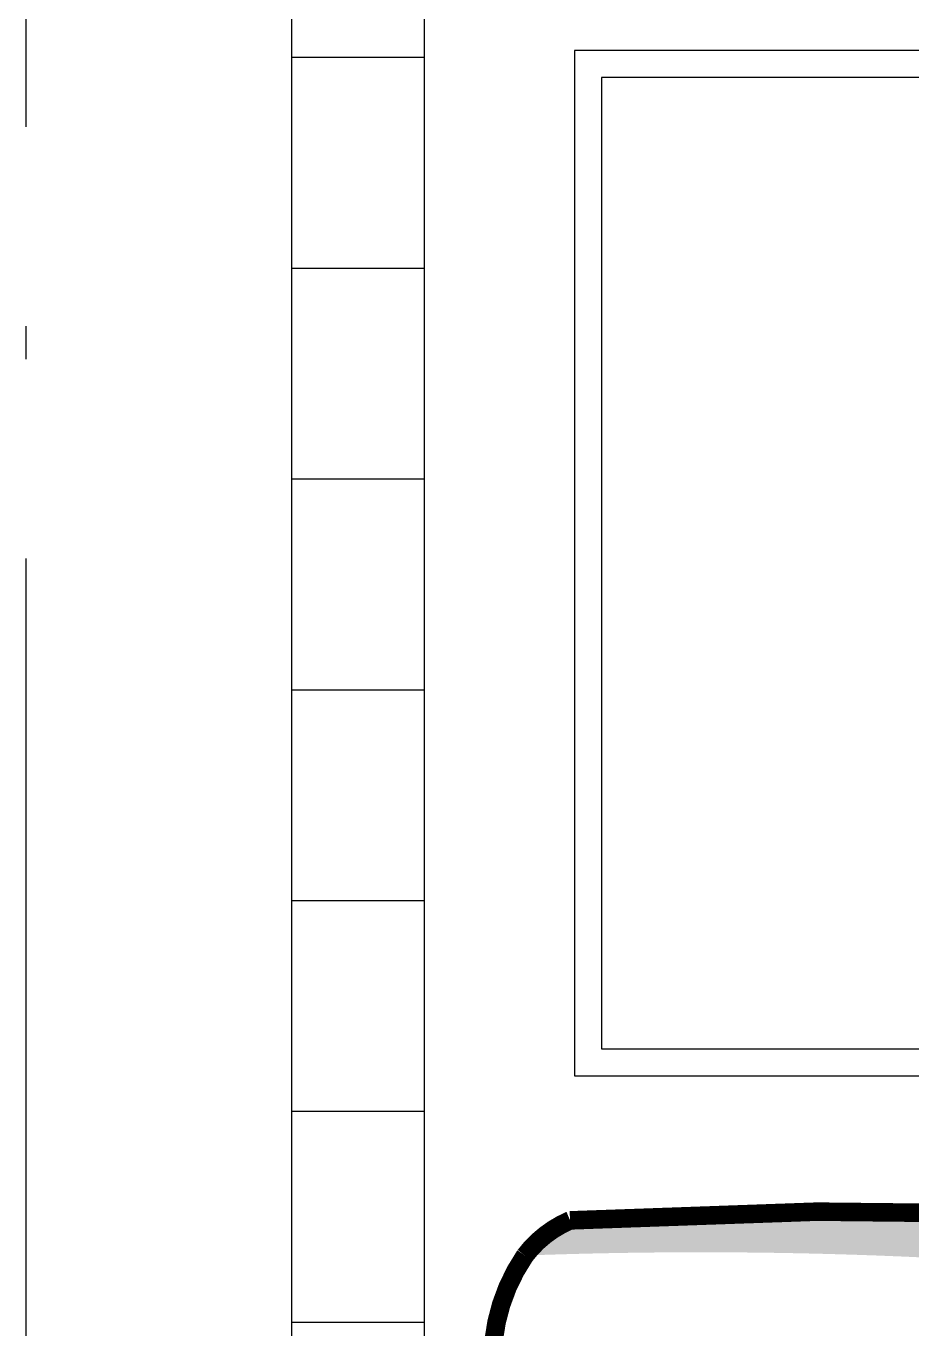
# Model space of a CAD drawing. Extents: x 3694 to 117786, y 20013 to 108631.
# Drawn here: x 25280 to 25947, y 33650 to 34631 of the extents above; entities that cross this region are included whole.
import ezdxf

# ---------------------------------------------------------------- set-up
doc = ezdxf.new("R2010")
doc.units = 0
doc.header["$LTSCALE"] = 1000
doc.header["$MEASUREMENT"] = 0
doc.linetypes.add('ACAD_ISO04W100', pattern=[30, 24, -3, 0, -3])
doc.linetypes.add('ACAD_ISO10W100', pattern=[18.5, 12, -3, 0.5, -3])
for name, color, linetype in [('DOTE', 1, 'ACAD_ISO04W100'), ('家具', 253, 'Continuous'), ('铺地', 251, 'Continuous')]:
    doc.layers.add(name, color=color, linetype=linetype)

msp = doc.modelspace()

# ---------------------------------------------------------------- hatches: boundary and pattern name
at = {"layer": '家具'}
h = msp.add_hatch(dxfattribs=at)
h.set_pattern_fill('DOTS', color=8, scale=335.2800000195158, angle=-90.00000000000001, style=0)
h.set_pattern_definition([(270, (-1566.307488683793, 12540.70837604068), (-20.95500000121973, -10.47750000060987), [0, -20.95500000121974])])
edge = h.paths.add_edge_path()
edge.add_spline(control_points=[(25662.77710200254, 31423.87543258197), (25660.95309575643, 31432.93140462685), (25659.1696895906, 31441.9619110537), (25653.73439757588, 31470.36878890158), (25650.30052082547, 31489.65964838037), (25644.35765381974, 31528.06185315343), (25641.90218663369, 31547.10163172067), (25637.30555918848, 31591.67331163262), (25635.43002543973, 31617.2780218674), (25630.67131235437, 31694.98190741767), (25628.64621158653, 31748.0867877234), (25621.73416759732, 31828.78909521286), (25618.79189288516, 31855.84142792386), (25612.71581268902, 31896.46057434173), (25610.41294806401, 31910.00693003877), (25605.13051096769, 31937.07796538236), (25602.12681479778, 31950.665308083), (25594.76748076604, 31980.14068666504), (25590.33250071712, 31995.86559086312), (25582.62531384851, 32021.99566355365), (25579.4155743021, 32032.5463219654), (25576.23984650815, 32042.98479615238)], knot_values=[0.007594318894714291, 0.007594318894714291, 0.007594318894714291, 0.007594318894714291, 1.009331685129112, 1.009331685129112, 3.166903830014817, 3.166903830014817, 5.324475974900523, 5.324475974900523, 8.146713981276132, 8.146713981276132, 13.78698518195698, 13.78698518195698, 16.6071207822974, 16.6071207822974, 18.01718858246761, 18.01718858246761, 19.42725638263783, 19.42725638263783, 21.11840045899928, 21.11840045899928, 22.2881602581128, 22.2881602581128, 22.2881602581128, 22.2881602581128], degree=3, periodic=0)
edge.add_ellipse((27492.81099966732, 32604.78904171674), major_axis=(-1412.244489360028, 1412.244489360028), ratio=0.9999999999999564, start_angle=48.55714826964862, end_angle=61.33743676422739, ccw=False)
edge.add_ellipse((27492.81099966732, 32356.95829243175), major_axis=(-1412.244489359893, 1412.244489359893), ratio=0.9999999999999907, start_angle=28.66256323573691, end_angle=41.44285173035399, ccw=False)
edge.add_spline(control_points=[(25576.23984650828, 32918.76253799649), (25579.41557430217, 32929.20101218334), (25582.62531384864, 32939.75167059523), (25590.332500717, 32965.88174328512), (25594.76748076572, 32981.60664748256), (25602.12681479708, 33011.08202606293), (25605.13051096685, 33024.66936876254), (25610.41294806279, 33051.74040410345), (25612.71581268768, 33065.28675979921), (25618.79189288362, 33105.90590621348), (25621.73416759592, 33132.95823892205), (25626.82337588547, 33192.37783359792), (25628.66495912948, 33224.64215198028), (25630.38644949607, 33256.51539133819)], knot_values=[0.007594318904541566, 0.007594318904541566, 0.007594318904541566, 0.007594318904541566, 1.177354118008585, 1.177354118008585, 2.868498194319651, 2.868498194319651, 4.278565994361959, 4.278565994361959, 5.688633794404266, 5.688633794404266, 8.508769394488882, 8.508769394488882, 11.91787256770212, 11.91787256770212, 11.91787256770212, 11.91787256770212], degree=3, periodic=0)
edge.add_ellipse((25636.15242307335, 33278.94386661325), major_axis=(16.37502602223176, 16.37502602223175), ratio=0.9999999999995223, start_angle=210.5824584676593, end_angle=224.1964765581357)
edge.add_ellipse((25771.72253162962, 33642.90101517077), major_axis=(-290.1065513936695, 290.1065513936695), ratio=0.999999999999563, start_angle=115.6565121527811, end_angle=125.4570821537611)
edge.add_ellipse((24991.42536303834, 33119.4968580749), major_axis=(-510.6161812649053, 510.6161812649052), ratio=1, start_angle=213.7215508221384, end_angle=234.46981628872499, ccw=False)
edge.add_ellipse((21224.42857804595, 32647.69235753941), major_axis=(-3173.04596129172, 3173.045961291719), ratio=0.9999999999999961, start_angle=218.3579750967324, end_angle=229.2246796181083, ccw=False)
edge.add_ellipse((24683.47247653602, 31745.34465496432), major_axis=(-756.0877006785544, 756.0877006785544), ratio=0.9999999999999949, start_angle=220.5222124239145, end_angle=246.0069725688872, ccw=False)
edge.add_ellipse((25763.12919537108, 31635.84729615225), major_axis=(-20.77520892349262, 20.77520892349262), ratio=0.9999999999999702, start_angle=-17.31395154979024, end_angle=60.65030948159075)
edge.add_ellipse((26021.40921454661, 31879.24944653077), major_axis=(269.5263520561114, 269.5263520561114), ratio=0.9999999999999815, start_angle=176.2513210352904, end_angle=213.9303447370954)
edge.add_ellipse((26296.8735328137, 31659.29129020181), major_axis=(-269.544715762153, 269.5447157621531), ratio=0.9999999999669464, start_angle=68.84746514038365, end_angle=70.56356873852032)
edge.add_ellipse((26012.17298915391, 29992.03899160645), major_axis=(1063.437138939061, 1063.437138939061), ratio=0.9999999999999541, start_angle=47.25507740856651, end_angle=54.69471484846132)
edge.add_ellipse((25808.48575769582, 31263.72007617108), major_axis=(153.1024992138139, 153.1024992138139), ratio=0.9999999999997353, start_angle=58.23515820016421, end_angle=87.29579081924122)
edge = h.paths.add_edge_path()
edge.add_ellipse((25722.49423699615, 31307.4438019019), major_axis=(-59.62128638761885, 59.62128638761884), ratio=0.9999999999998886, start_angle=82.28213695507259, end_angle=111.86652617885159, ccw=False)
edge.add_ellipse((25771.28601076551, 31335.4373649665), major_axis=(99.19644208313629, 99.1964420831363), ratio=0.999999999999776, start_angle=154.3192162768593, end_angle=169.3067677877808, ccw=False)
edge.add_ellipse((25896.08403220755, 32846.24887423954), major_axis=(1116.038544759269, 1116.038544759269), ratio=0.9999999999999997, start_angle=215.621951062749, end_angle=236.6758831388183)
edge.add_spline(control_points=[(26215.4960685265, 31300.59043272308), (26215.69353372991, 31298.40388306884), (26216.54785874645, 31288.81708774271), (26217.13560398877, 31278.80464755643), (26217.99073625466, 31269.40602601433)], knot_values=[0, 0, 0, 0, 0.2418033642713523, 1.052830296575082, 1.052830296575082, 1.052830296575082, 1.052830296575082], degree=3, periodic=0)
edge.add_ellipse((26255.9029751297, 31272.70632231798), major_axis=(-26.90938323526978, 26.90938323526978), ratio=0.9999999999999699, start_angle=49.72715643992731, end_angle=121.2232294175192)
edge.add_ellipse((25925.72039129568, 35279.24881905553), major_axis=(2868.190797183584, 2868.190797183584), ratio=0.9999999999999956, start_angle=221.6595468781955, end_angle=229.5406882996505, ccw=False)
edge = h.paths.add_edge_path()
edge.add_ellipse((25722.49423699647, 33654.30353224685), major_axis=(59.62128638763782, 59.62128638763782), ratio=0.9999999999995816, start_angle=68.13347382114262, end_angle=97.71786304491962, ccw=False)
edge.add_ellipse((25925.72039129498, 29682.49851509321), major_axis=(-2868.190797183758, 2868.190797183758), ratio=0.9999999999999937, start_angle=310.4558959133856, end_angle=318.3404531217899, ccw=False)
edge.add_ellipse((26256.07924380545, 33689.00603430303), major_axis=(-26.9093832352677, 26.9093832352677), ratio=0.9999999999999151, start_angle=-31.32364573440433, end_angle=40.01653027989253)
edge.add_spline(control_points=[(26218.16748684612, 33692.31186195488), (26217.83061465443, 33688.6153305003), (26217.55602520404, 33685.17956247609), (26217.30959951366, 33681.91736589248)], knot_values=[0, 0, 0, 0, 0.3189857557440551, 0.3189857557440551, 0.3189857557440551, 0.3189857557440551], degree=3, periodic=0)
edge.add_ellipse((25787.82157826142, 30136.05077187163), major_axis=(-2525.631590611933, 2525.631590611933), ratio=0.9999999999999984, start_angle=-51.90622692966924, end_angle=-42.87540757850996)
edge = h.paths.add_edge_path()
edge.add_ellipse((25936.38135285256, 33218.45148157765), major_axis=(221.1621733483994, 221.1621733483994), ratio=0.999999999999994, start_angle=249.06802315666602, end_angle=320.1439999964919, ccw=False)
edge.add_ellipse((25845.65841339556, 32959.00940892464), major_axis=(-155.4479335070489, 155.4479335070488), ratio=0.9999999999999876, start_angle=155.1189317615295, end_angle=218.1718407517732, ccw=False)
edge.add_ellipse((26469.10989734562, 32583.9091916728), major_axis=(405.3237387993473, 405.3237387993473), ratio=0.9999999999999996, start_angle=117.8864253213266, end_angle=164.4737673660383)
edge.add_ellipse((25759.09725903283, 32002.76656002683), major_axis=(258.8230775298158, 258.8230775298158), ratio=0.9999999999999999, start_angle=319.4937413140133, end_angle=369.8017349942223, ccw=False)
edge.add_ellipse((26033.54311719796, 31769.30228825907), major_axis=(196.0891473908116, 196.0891473908116), ratio=0.9999999999999893, start_angle=323.30762702541097, end_angle=385.9615153224121, ccw=False)
edge.add_ellipse((25947.61222907048, 31313.07109875852), major_axis=(433.6778078787692, 433.6778078787692), ratio=0.9999999999999839, start_angle=340.12182199987717, end_angle=369.01887695371187, ccw=False)
edge.add_ellipse((10815.44197944416, 32429.6890693195), major_axis=(-11109.22604673065, 11109.22604673065), ratio=0.9999999999992488, start_angle=221.2856090225397, end_angle=221.875832731894, ccw=False)
edge.add_spline(control_points=[(26493.25763545351, 31411.89588194728), (26486.23031181309, 31411.45421743697), (26479.08486803066, 31411.35402466872), (26471.57873930738, 31411.6344905672)], knot_values=[2.293510373809953, 2.293510373809953, 2.293510373809953, 2.293510373809953, 2.979732802934619, 2.979732802934619, 2.979732802934619, 2.979732802934619], degree=3, periodic=0)
edge.add_spline(control_points=[(26471.57873930738, 31411.6344905672), (26467.35956660268, 31411.7921396172), (26456.00458967937, 31412.52042746707), (26440.02932372244, 31414.57876202552), (26443.68979619161, 31428.32548131754), (26439.95056930614, 31432.10125396525), (26437.17395181846, 31433.6785273713)], knot_values=[2.979732802934619, 2.979732802934619, 2.979732802934619, 2.979732802934619, 3.36545639614831, 3.990521829336836, 4.278466320926378, 4.605763273049225, 4.605763273049225, 4.605763273049225, 4.605763273049225], degree=3, periodic=0)
edge.add_spline(control_points=[(26437.17395181846, 31433.6785273713), (26434.38757162866, 31435.26134653577), (26430.80822585833, 31436.40975986706), (26427.22888008782, 31437.55817319835)], knot_values=[4.605763273049225, 4.605763273049225, 4.605763273049225, 4.605763273049225, 4.934211014792284, 4.934211014792284, 4.934211014792284, 4.934211014792284], degree=3, periodic=0)
edge.add_ellipse((26012.17298915391, 29992.03899160645), major_axis=(-1063.437138939147, 1063.437138939147), ratio=0.9999999999998831, start_angle=-61.02050574382189, end_angle=-52.79563289691819)
edge.add_ellipse((26083.49368346619, 31751.84784563244), major_axis=(-212.5834902189323, 212.5834902189323), ratio=0.999999999999868, start_angle=161.1869257535517, end_angle=194.3664498800111)
edge.add_ellipse((26083.39692723795, 31433.22800465539), major_axis=(217.1797520411036, 217.1797520411035), ratio=0.9999999999999098, start_angle=347.5897344300163, end_angle=388.9747829871068)
edge.add_ellipse((25731.36160712208, 31559.84214079821), major_axis=(331.0872910150438, 331.0872910150438), ratio=0.9999999999999292, start_angle=336.1037334905056, end_angle=362.1536149690042)
edge.add_ellipse((26298.48089016024, 31544.48711914417), major_axis=(-308.6143108805771, 308.6143108805771), ratio=0.9999999999997535, start_angle=-10.26044805010791, end_angle=-2.053383844999379)
edge.add_spline(control_points=[(26001.12259533155, 31863.961109098), (25992.17059111303, 31856.91185950657), (25969.72814815169, 31839.23957316519), (25979.50458624097, 31902.4829277377), (25956.49122468027, 31937.53736255734), (25929.26529447613, 31997.13768780019), (25961.86208705784, 32062.76843889517), (25942.61986791558, 32144.5339933789), (25926.68386840405, 32231.36463969449), (25867.00117577871, 32267.50135788609), (25858.37797240726, 32323.04504543414), (25825.52026909957, 32311.22489845451), (25824.03424492614, 32328.39048230827), (25823.35369952539, 32337.326556507)], knot_values=[28.72622828787619, 28.72622828787619, 28.72622828787619, 28.72622828787619, 29.65137003608691, 31.04553471454428, 32.97090723718488, 34.80045963000916, 37.53798117998499, 40.13244696109814, 43.73799823656201, 46.29924793153518, 47.53881564063179, 48.20545028199999, 48.98405692497199, 48.98405692497199, 48.98405692497199, 48.98405692550385], degree=3, periodic=0)
edge.add_ellipse((32110.24233348584, 32499.066313694), major_axis=(-4446.972478264749, 4446.972478264749), ratio=0.9999999999999899, start_angle=42.84626635100523, end_angle=46.47369586912998, ccw=False)
edge.add_spline(control_points=[(25825.71614133198, 32735.41136868619), (25827.11826488086, 32749.29723746959), (25830.29511750893, 32773.80496731719), (25873.8630771077, 32804.81892018655), (25894.59134206756, 32873.39839942661), (25930.04099327652, 32937.04308855672), (25918.77942107728, 33008.53015244381), (25955.53834289042, 33031.18359290768), (25987.89780969024, 33118.03757785909), (25988.46860976587, 33096.79888425188)], knot_values=[0, 0, 0, 1.163513729807164e-12, 1.426783815582302, 2.507845637052222, 5.446644405802077, 8.794161911986935, 10.36550993041577, 12.19506232323765, 14.47634677036475, 14.47634677036475, 14.47634677036475, 14.47634677036475], degree=3, periodic=0)
edge.add_ellipse((25595.36901081954, 33351.18106494017), major_axis=(-331.0872910150406, 331.0872910150406), ratio=0.9999999999999758, start_angle=192.0923307984052, end_angle=216.8100269555155)
edge.add_ellipse((25910.20423432671, 33553.2671558009), major_axis=(217.1797520411186, 217.1797520411186), ratio=0.9999999999999264, start_angle=253.9389774589205, end_angle=295.3240260160024)
edge.add_ellipse((25981.50504781702, 33242.72761496666), major_axis=(-212.5834902201317, 212.5834902201318), ratio=0.9999999999943419, start_angle=268.5473105660206, end_angle=274.8552973096998)
edge.add_ellipse((26015.71002364284, 34854.62229950488), major_axis=(-983.7752406231101, 983.7752406231101), ratio=0.999999999999777, start_angle=141.5881560884054, end_angle=151.9119727552706)
edge.add_spline(control_points=[(26420.43292752079, 33523.52244629936), (26425.94295872716, 33525.32999137907), (26431.45298993366, 33527.13753645853), (26434.04157317086, 33530.52086087358)], knot_values=[4.42752981046754, 4.42752981046754, 4.42752981046754, 4.42752981046754, 4.934211014792284, 4.934211014792284, 4.934211014792284, 4.934211014792284], degree=3, periodic=0)
edge.add_ellipse((25941.61289975524, 33650.24176858333), major_axis=(-358.3427787361365, 358.3427787361364), ratio=0.9999999999999976, start_angle=172.1836328537149, end_angle=211.3351787962449, ccw=False)

# ---------------------------------------------------------------- linework, layer by layer
at = {"layer": 'DOTE', "linetype": 'ACAD_ISO10W100', "ltscale": 0.05}
msp.add_line((25279.76900769927, 26230.26981056226), (25279.76900769927, 35480.8736670625), dxfattribs=at)
at = {"layer": '家具', "elevation": 1.41431932393393e-09}
msp.add_lwpolyline([(25692.68647149947, 33840.78203184986), (26464.84647157554, 33840.78203184986), (26464.84647157554, 34612.94203188719), (25692.68647149947, 34612.94203188719)], close=True, dxfattribs=at)
at = {"layer": '家具', "color": 8, "elevation": 1.41431932393393e-09}
msp.add_lwpolyline([(25713.00647148253, 33861.1020318512), (26444.52647149939, 33861.1020318512), (26444.52647149939, 34592.62203188594), (25713.00647148253, 34592.62203188594), (25713.00647148253, 33861.1020318512)], dxfattribs=at)
at = {"layer": '家具', "const_width": 13.97000000081316, "elevation": 1.41431932393393e-09}
msp.add_lwpolyline([(25661.3045822303, 33539.22407123518, -0.3282021205190102), (25655.40618845116, 33705.37788318182, -0.1298080604990492), (25689.36815214821, 33731.84099469986, -0.03440528834723272), (26246.90116952112, 33725.9969763017)], format="xyb", dxfattribs=at)
at = {"layer": '铺地'}
for p, q in [((25579.76900769926, 34607.5), (25479.76900769927, 34607.5)), ((25579.76900769926, 34448.75), (25479.76900769927, 34448.75)), ((25579.76900769926, 34290), (25479.76900769927, 34290)), ((25579.76900769926, 34131.25), (25479.76900769927, 34131.25)), ((25579.76900769926, 33972.5), (25479.76900769927, 33972.5)), ((25579.76900769926, 33813.75), (25479.76900769927, 33813.75)), ((25579.76900769926, 33655), (25479.76900769927, 33655))]:
    msp.add_line(p, q, dxfattribs=at)
for points in [[(29879.76900769927, 29880.8736670625), (25479.76900769927, 29880.8736670625), (25479.76900769927, 35480.8736670625), (29879.76900769927, 35480.8736670625)], [(29779.76900769927, 29980.8736670625), (25579.76900769927, 29980.8736670625), (25579.76900769927, 35380.8736670625), (29779.76900769927, 35380.8736670625)]]:
    msp.add_lwpolyline(points, close=True, dxfattribs=at)

doc.saveas('drawing.dxf')
